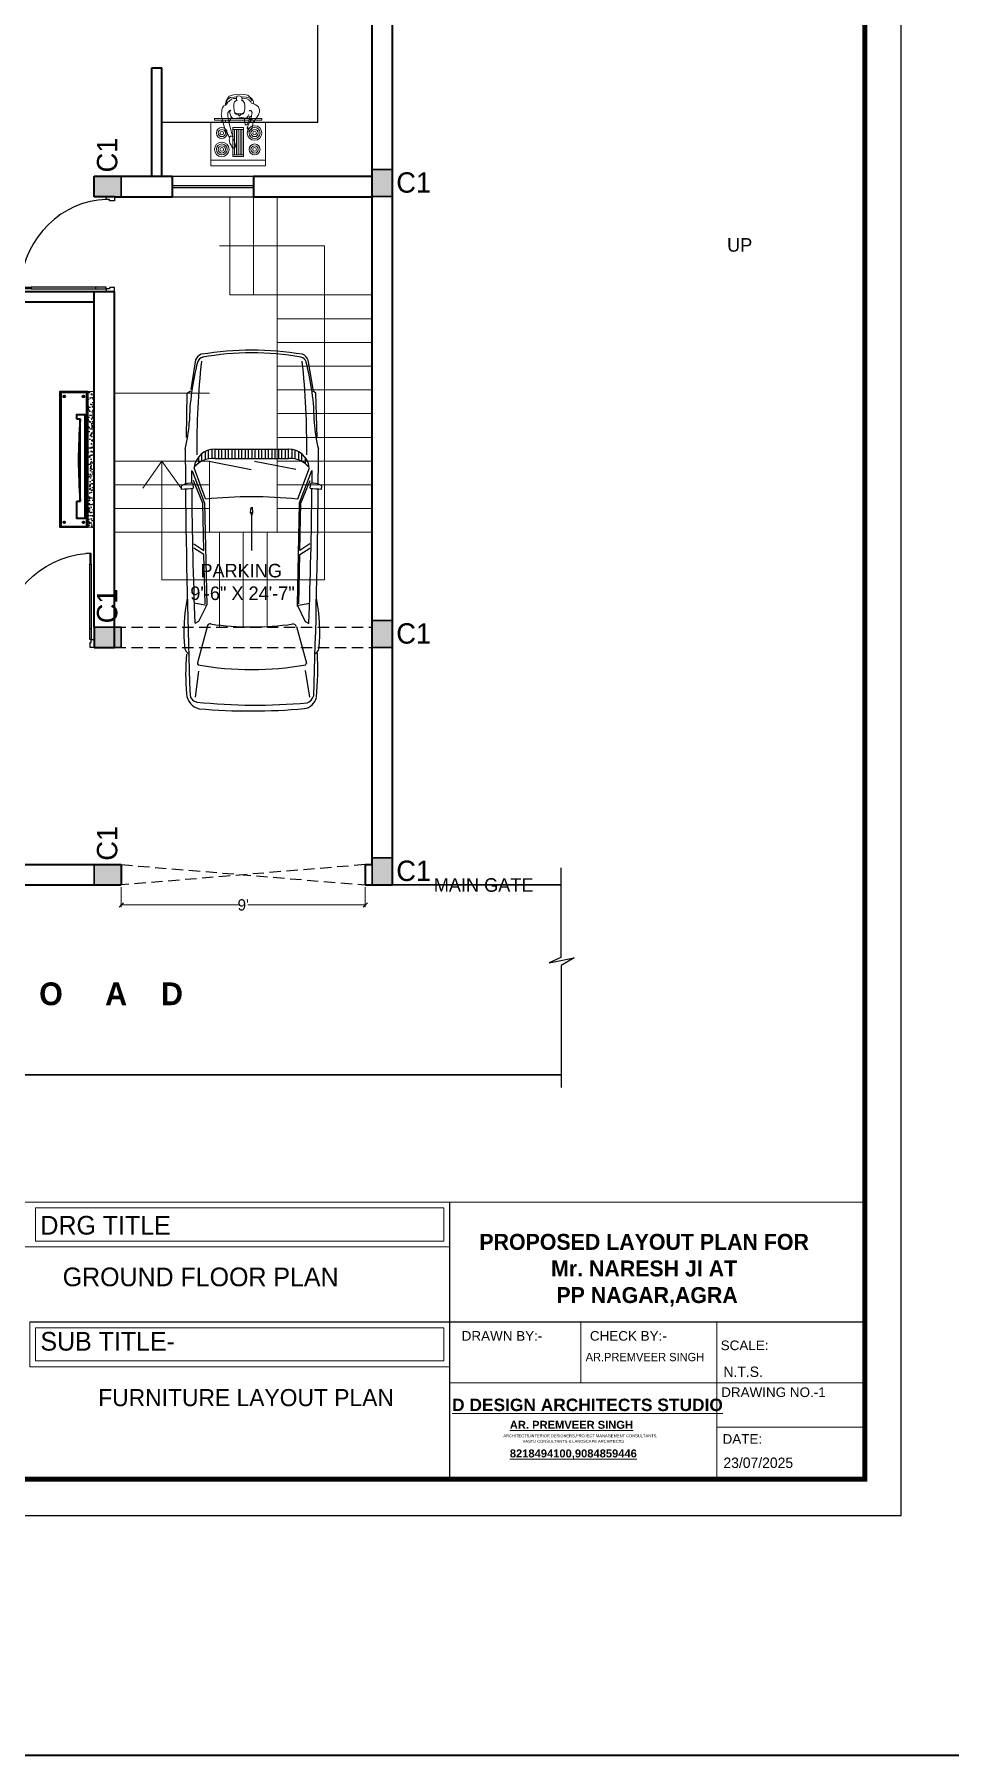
# Model space of a CAD drawing. Header units: millimetres. Extents: x -6808 to 215771, y -89660 to -16303.
# Drawn here: x 94760 to 95165, y -52187 to -51425 of the extents above; entities that cross this region are included whole.
import ezdxf

# ---------------------------------------------------------------- set-up
doc = ezdxf.new("R2010")
doc.units = ezdxf.units.MM
doc.header["$PDMODE"] = 35
doc.linetypes.add('ACAD_ISO10W100', pattern=[18, 12, -3, 0, -3])
doc.linetypes.add('DASHED', pattern=[0.75, 0.5, -0.25])
doc.layers.get('0').update_dxf_attribs({"color": 8})
for name, color, linetype, lineweight in [('_Furniture', 253, 'Continuous', 18), ('col.center', 5, 'ACAD_ISO10W100', 15), ('column', 5, 'Continuous', 30), ('FIXture', 132, 'Continuous', 13), ('FORMAT LAAYER', 250, 'Continuous', 13), ('FURNITURE 2', 33, 'Continuous', 25), ('furnitures', 12, 'Continuous', 13), ('STAIR', 252, 'Continuous', 15), ('text', 7, 'Continuous', 25), ('wall', 7, 'Continuous', 35)]:
    doc.layers.add(name, color=color, linetype=linetype, lineweight=lineweight)
doc.layers.add('AR.furniture', color=7, linetype='Continuous', lineweight=35, true_color=0x009e9e)
for name, color, linetype in [('CAR', 252, 'Continuous'), ('FORMAT', 7, 'Continuous'), ('NET 01', 8, 'Continuous'), ('WIN', 5, 'Continuous')]:
    doc.layers.add(name, color=color, linetype=linetype)
doc.styles.add('cdim', font='arial.ttf')
doc.styles.add('HYPERMARTBORA0$0$SANSSERIFBOLD', font='sasb____.pfb', dxfattribs={"height": 0.2})
doc.styles.add('SAJ', font='eurr____.ttf')
doc.styles.add('working', font='swissl.ttf')
doc.dimstyles.new('SAJ', dxfattribs={"dimtxt": 5, "dimasz": 2, "dimexe": 1, "dimexo": 1, "dimgap": 0.09375, "dimtad": 0, "dimdec": 1, "dimzin": 0, "dimdsep": 46, "dimlunit": 4, "dimtxsty": 'SAJ', "dimblk": 'OBLIQUE', "dimcen": 0.125, "dimdle": 0.375, "dimadec": 0, "dimazin": 0, "dimtfac": 1, "dimtdec": 1, "dimtofl": 0, "dimtmove": 0, "dimatfit": 3, "dimldrblk": 'OBLIQUE', "dimfxl": 1, "dimtolj": 1, "dimtzin": 0, "dimlwd": 5, "dimlwe": 5, "dimarcsym": 1})

# ---------------------------------------------------------------- blocks, each defined once
blk = doc.blocks.new('QEWFWE')
at = {"layer": 'NET 01'}
for p, q in [((238503.45, 15011.85), (238503.45, 15015.77)), ((238503.45, 15015.77), (238505.41, 15015.77)), ((238503.98, 15011.85), (238503.45, 15011.85)), ((238503.45, 15011.85), (238503.45, 14988.32)), ((238503.98, 15015.77), (238503.98, 15011.85)), ((238503.98, 14988.32), (238503.98, 15011.85)), ((238503.45, 14988.32), (238503.45, 14984.4)), ((238503.98, 14988.32), (238503.45, 14988.32)), ((238503.98, 14984.4), (238503.98, 14988.32)), ((238503.45, 14984.4), (238503.98, 14984.4))]:
    blk.add_line(p, q, dxfattribs=at)
for points in [[(238503.45, 14984.4), (238502.4, 14984.4), (238502.4, 14981.4), (238503.9, 14981.4), (238503.9, 14982.9), (238503.9, 14983.2), (238503.45, 14983.2)], [(238536.02, 14984.4), (238537.07, 14984.4), (238537.07, 14981.4), (238535.57, 14981.4), (238535.57, 14982.9), (238535.57, 14983.2), (238536.02, 14983.2)]]:
    blk.add_lwpolyline(points, close=True, dxfattribs=at)
blk.add_ellipse((238504.18, 14985.62), major_axis=(-29.27, 13.54), ratio=0.925766, start_param=-2.718612, end_param=-1.204625, dxfattribs=at)
blk = doc.blocks.new('_Oblique')
at = {"color": 0, "linetype": 'ByBlock', "lineweight": -2}
blk.add_line((-0.5, -0.5), (0.5, 0.5), dxfattribs=at)
blk = doc.blocks.new('A$C35EA12FA')
at = {"layer": 'furnitures', "ltscale": 1.4}
for p, q in [((3.32, 21.47), (2, 19.51)), ((5.45, 22.2), (3.32, 21.47)), ((8.32, 22.29), (5.45, 22.2)), ((6.59, 21.47), (6.32, 21.01)), ((7.27, 21.69), (6.59, 21.47)), ((7.82, 21.51), (7.27, 21.69)), ((8.36, 21.24), (7.82, 21.51)), ((11, 21.88), (8.32, 22.29)), ((12.81, 20.28), (11, 21.88)), ((0.27, 15.05), (0, 13.92)), ((0.55, 16.83), (0.23, 15.87)), ((0.23, 15.87), (0.27, 15.05)), ((1.05, 17.51), (0.55, 16.83)), ((1.77, 17.83), (1.05, 17.51)), ((2, 19.51), (1.64, 17.65)), ((2.45, 18.51), (1.77, 17.83)), ((2, 18.33), (2.36, 19.38)), ((2.36, 19.38), (2.77, 20.24)), ((2.59, 18.92), (2.45, 18.51)), ((3.23, 19.47), (2.59, 18.92)), ((2.68, 13.55), (2.77, 14.55)), ((2.77, 20.24), (3.86, 20.88)), ((2.77, 14.55), (3.14, 15.1)), ((3.14, 15.1), (3.54, 15.6)), ((4.18, 20.24), (3.23, 19.47)), ((3.91, 15.74), (3.5, 15.33)), ((3.5, 15.33), (3.5, 14.46)), ((3.5, 14.46), (3.91, 13.28)), ((3.54, 15.6), (3.91, 15.74)), ((3.86, 20.88), (5.27, 21.01)), ((5.18, 20.56), (4.18, 20.24)), ((5.18, 18.37), (5.14, 16.92)), ((5.14, 16.92), (5.36, 15.6)), ((6.23, 20.47), (5.18, 20.56)), ((5.45, 19.1), (5.18, 18.37)), ((5.27, 21.01), (6.32, 21.15)), ((5.36, 15.6), (5.63, 14.51)), ((6, 19.6), (5.45, 19.1)), ((5.63, 14.51), (6.13, 14.05)), ((5.82, 14.55), (5.68, 14.92)), ((6.41, 14.37), (5.82, 14.55)), ((6.59, 19.74), (6, 19.6)), ((6.32, 21.01), (6.27, 20.38)), ((6.27, 20.38), (6.32, 19.92)), ((6.32, 19.92), (6.59, 19.74)), ((6.95, 14.24), (6.41, 14.37)), ((7.59, 14.24), (6.95, 14.24)), ((8.09, 14.19), (7.59, 14.24)), ((8.68, 14.33), (8.09, 14.19)), ((8.54, 20.83), (8.36, 21.24)), ((8.36, 19.74), (8.45, 19.88)), ((8.73, 19.65), (8.36, 19.74)), ((8.45, 19.88), (8.59, 20.42)), ((8.59, 20.42), (8.54, 20.83)), ((8.63, 21.19), (10.36, 21.01)), ((9.22, 14.6), (8.68, 14.33)), ((9.27, 20.65), (8.73, 20.51)), ((9.13, 19.33), (8.73, 19.65)), ((9.09, 14.19), (9.41, 14.83)), ((9.63, 18.6), (9.13, 19.33)), ((10.54, 20.33), (9.27, 20.65)), ((9.41, 14.83), (9.77, 16.19)), ((9.77, 17.37), (9.63, 18.6)), ((9.77, 16.19), (9.77, 17.37)), ((10.36, 21.01), (11.95, 20.6)), ((11.41, 19.92), (10.54, 20.33)), ((12.18, 19.19), (11.41, 19.92)), ((11.5, 15.24), (11.72, 15.55)), ((11.72, 15.55), (12.18, 15.6)), ((11.95, 20.6), (12.72, 19.6)), ((12.5, 18.65), (12.18, 19.19)), ((12.18, 15.6), (12.45, 15.15)), ((12.45, 15.15), (12.81, 14.78)), ((13.27, 18.28), (12.5, 18.65)), ((12.81, 14.78), (12.63, 14.1)), ((13.27, 19.28), (12.81, 20.28)), ((13.5, 18.15), (13.27, 19.28)), ((14.31, 17.87), (13.27, 18.28)), ((15.45, 17.06), (14.31, 17.87)), ((15.36, 13.78), (15.77, 14.96)), ((15.81, 15.87), (15.45, 17.06)), ((15.77, 14.96), (15.81, 15.87)), ((0, 13.92), (0.41, 12.19)), ((0.41, 12.19), (1.82, 6.87)), ((2.82, 12.46), (2.68, 13.55)), ((3.09, 10.82), (2.82, 12.46)), ((4.04, 7.23), (3.09, 10.82)), ((3.45, 11.28), (3.23, 11.01)), ((3.86, 12.05), (3.45, 11.28)), ((4.04, 12.83), (3.86, 12.05)), ((3.91, 13.28), (4.64, 12.46)), ((4.18, 6.32), (4.04, 7.23)), ((4.64, 12.46), (5.41, 12.33)), ((5.41, 12.33), (8.36, 12.69)), ((6.13, 14.05), (6.68, 13.83)), ((6.68, 13.83), (7.13, 13.78)), ((7.13, 13.78), (7.27, 13.51)), ((7.27, 13.51), (7.5, 13.28)), ((7.5, 13.28), (7.73, 13.51)), ((7.73, 13.51), (8, 13.78)), ((8, 13.78), (8.36, 13.96)), ((8.28, 12.7), (10.5, 12.37)), ((8.36, 13.96), (9.09, 14.19)), ((9.59, 11.19), (9.54, 12.14)), ((9.95, 9.92), (9.59, 11.19)), ((10.27, 9.51), (9.95, 9.92)), ((10.72, 9.82), (10.27, 9.51)), ((10.5, 12.37), (11, 13.05)), ((11.45, 10), (10.67, 8.41)), ((10.67, 8.41), (10.72, 8.18)), ((11.45, 10.01), (10.68, 8.41)), ((10.68, 8.41), (10.72, 8.19)), ((11.45, 11.01), (10.72, 9.82)), ((10.72, 8.18), (11.13, 8.41)), ((10.72, 8.19), (11.13, 8.41)), ((11.13, 8.41), (10.86, 7.87)), ((11.13, 8.41), (10.86, 7.87)), ((10.86, 7.87), (10.95, 7.64)), ((10.86, 7.87), (10.95, 7.64)), ((10.95, 7.64), (11.27, 7.78)), ((10.95, 7.64), (11.27, 7.77)), ((11, 13.05), (11.41, 13.96)), ((11, 12.83), (12.04, 13.05)), ((11.27, 7.78), (11.04, 7.19)), ((11.27, 7.77), (11.04, 7.18)), ((11.04, 7.18), (11.27, 7.05)), ((11.27, 7.05), (11.49, 7.14)), ((11.63, 12.87), (11.45, 11.01)), ((12.13, 11.42), (11.45, 10.01)), ((11.49, 7.14), (11.54, 6.96)), ((12.26, 8), (11.83, 7)), ((12.5, 13.05), (12, 11.87)), ((12, 11.87), (12.13, 11.42)), ((12.04, 13.05), (12.5, 13.37)), ((12.13, 11.83), (12.59, 11.83)), ((12.27, 8.05), (12.22, 7.55)), ((12.22, 7.55), (12.45, 7.69)), ((12.45, 7.69), (12.68, 8)), ((12.54, 13.51), (12.5, 13.05)), ((12.63, 14.1), (12.54, 13.51)), ((12.59, 11.83), (13.09, 11.64)), ((12.68, 8), (12.81, 8.64)), ((12.81, 8.64), (13.09, 9.6)), ((13.09, 11.64), (13.45, 11.46)), ((13.09, 10.42), (13.18, 11.05)), ((13.09, 9.6), (13.09, 10.42)), ((13.18, 11.05), (13.68, 11.19)), ((13.62, 11.17), (15.36, 13.78)), ((1.82, 6.87), (2.86, 5.46)), ((2.86, 5.46), (3.18, 4.82)), ((3.18, 4.82), (3.45, 4.59)), ((3.5, 4.14), (3.23, 3.55)), ((3.23, 3.55), (3.5, 2.14)), ((3.45, 4.59), (3.5, 4.14)), ((3.5, 2.14), (3.91, 1.41)), ((3.54, 4.64), (3.86, 4.96)), ((3.86, 4.96), (4.5, 4.91)), ((3.91, 1.41), (4, 1.68)), ((4, 1.68), (4.54, 0.18)), ((4.86, 4.82), (4.18, 6.32)), ((4.5, 4.91), (4.64, 4.73)), ((4.54, 0.18), (4.73, 0.14)), ((4.73, 4.28), (4.82, 4.46)), ((5.36, 3), (4.73, 4.28)), ((4.73, 0.14), (4.82, 0.32)), ((4.82, 4.46), (4.86, 4.82)), ((4.82, 0.32), (5.09, 0)), ((5.09, 0), (5.45, 0)), ((5.63, 2.09), (5.36, 3)), ((5.45, 0.36), (5.73, 0.36)), ((5.45, 0), (5.45, 0.36)), ((6.04, 0.91), (5.63, 2.09)), ((5.73, 0.68), (6.04, 0.91)), ((5.73, 0.36), (5.73, 0.68)), ((11.54, 6.96), (11.86, 7))]:
    blk.add_line(p, q, dxfattribs=at)
blk = doc.blocks.new('A$C59C60163')
at = {"layer": 'FIXture'}
for p, q in [((62, 0), (62, 617)), ((494, 494), (514, 494)), ((514, 453), (494, 453)), ((123, 247), (123, 370)), ((411, 350), (123, 350)), ((123, 329), (411, 329)), ((411, 309), (123, 309)), ((123, 288), (411, 288)), ((411, 267), (123, 267)), ((411, 370), (411, 247)), ((514, 165), (494, 165)), ((494, 123), (514, 123))]:
    blk.add_line(p, q, dxfattribs=at)
for points in [[(494, 0), (0, 0), (0, 617), (494, 617)], [(535, 41), (514, 41), (514, 576), (535, 576)], [(432, 247), (103, 247), (103, 370), (432, 370)]]:
    blk.add_lwpolyline(points, close=True, dxfattribs=at)
for centre, radius in [((185, 494), 61.7), ((185, 494), 41.1), ((185, 494), 20.6), ((370, 494), 82.3), ((370, 494), 61.7), ((370, 494), 41.1), ((370, 494), 20.6), ((185, 123), 82.3), ((185, 123), 61.7), ((185, 123), 41.1), ((185, 123), 20.6), ((370, 123), 61.7), ((370, 123), 41.1), ((370, 123), 20.6)]:
    blk.add_circle(centre, radius, dxfattribs=at)
blk = doc.blocks.new('A$C22B204D2')
at = {"layer": '_Furniture', "color": 2, "xscale": 1.071547591360284, "yscale": 1.071547591360284, "zscale": 1.071547591360284}
blk.add_blockref('A$C35EA12FA', (4.57, 9.37), dxfattribs=at)
at = {"layer": 'FIXture', "xscale": -0.0391304348595441, "yscale": 0.0391304348595441, "zscale": 0.0391304348595441, "rotation": 270}
blk.add_blockref('A$C59C60163', (0, 1.61), dxfattribs=at)
blk = doc.blocks.new('*D1619')
at = {"layer": 'Defpoints', "color": 0, "transparency": 16777216}
for p in [(94798.69, -51801.37), (94906.69, -51801.37), (94798.69, -51810.22)]:
    blk.add_point(p, dxfattribs=at)
at = {"layer": 'wall', "color": 0, "lineweight": 5, "transparency": 16777216}
for p, q in [((94798.69, -51802.37), (94798.69, -51811.22)), ((94906.69, -51802.37), (94906.69, -51811.22)), ((94798.32, -51810.22), (94850.62, -51810.22)), ((94907.07, -51810.22), (94854.76, -51810.22))]:
    blk.add_line(p, q, dxfattribs=at)
at = {"layer": 'wall', "color": 0, "lineweight": 5, "transparency": 16777216, "xscale": 2, "yscale": 2, "zscale": 2}
for p, rotation in [((94798.69, -51810.22), 179.9999999999884), ((94906.69, -51810.22), 359.9999999999884)]:
    blk.add_blockref('_Oblique', p, dxfattribs=dict(at, rotation=rotation))
at = {"layer": 'wall', "color": 0, "transparency": 16777216, "insert": (94852.69, -51810.22), "char_height": 5, "attachment_point": 5, "style": 'SAJ'}
blk.add_mtext("\\A1;9'", dxfattribs=at)
blk = doc.blocks.new('vcdr')
at = {"layer": 'AR.furniture', "lineweight": 25, "ltscale": 2}
h = blk.add_hatch(dxfattribs=at)
h.set_pattern_fill('AR-CONC', color=256, scale=0.5, style=0)
h.set_pattern_definition([(50, (5894.276, -2096.168), (3.58630091, -0.313760675), [0.375, -4.125]), (355, (5894.276, -2096.168), (-0.69375667, 3.76096067), [0.3, -3.3]), (100.4514, (5894.575, -2096.194), (2.89254691, 3.44719771), [0.31870095, -3.50571056]), (46.1842, (5894.276, -2095.168), (5.33620524, -0.82759507), [0.5625, -6.1875]), (96.6356, (5894.7207, -2095.237), (4.67331353, 4.87058935), [0.47805144, -5.258565]), (351.1842, (5894.276, -2095.168), (4.67330973, 4.870593), [0.45, -4.95]), (21, (5894.776, -2095.418), (2.98453526, -2.01309445), [0.375, -4.125]), (326, (5894.776, -2095.418), (1.21657666, 3.62575023), [0.3, -3.3]), (71.4514, (5895.0247, -2095.5857), (4.20111314, 1.61265248), [0.31870095, -3.50571056]), (37.5, (5894.276, -2096.168), (0.060799277, 1.66446927), [0, -3.26, 0, -3.35, 0, -3.3125]), (7.5, (5894.276, -2096.168), (1.315347687, 1.97205856), [0, -1.91, 0, -3.185, 0, -1.2625]), (327.5, (5893.161, -2096.168), (2.66911218, -0.112774359), [0, -1.25, 0, -3.9, 0, -5.175]), (317.5, (5892.661, -2096.168), (2.915930847, 0.50052491), [0, -1.625, 0, -2.59, 0, -3.675])])
h.paths.add_polyline_path([(93614.87, -24321.29), (93617.87, -24321.29), (93617.87, -24261.29), (93614.87, -24261.29)])
at = {"layer": 'AR.furniture', "ltscale": 2}
blk.add_lwpolyline([(93614.87, -24321.29), (93602.87, -24321.29), (93602.87, -24261.29), (93614.87, -24261.29)], close=True, dxfattribs=at)
blk.add_lwpolyline([(93614.87, -24321.29), (93602.87, -24321.29), (93602.87, -24261.29), (93614.87, -24261.29)], close=True, dxfattribs=at)
at = {"layer": 'AR.furniture', "lineweight": 20, "ltscale": 5}
blk.add_lwpolyline([(93614.37, -24320.79), (93603.37, -24320.79), (93603.37, -24261.79), (93614.37, -24261.79)], close=True, dxfattribs=at)
blk.add_lwpolyline([(93614.37, -24320.79), (93603.37, -24320.79), (93603.37, -24261.79), (93614.37, -24261.79)], close=True, dxfattribs=at)
at = {"layer": 'AR.furniture', "lineweight": 9, "ltscale": 2}
blk.add_lwpolyline([(93614.87, -24321.29), (93617.87, -24321.29), (93617.87, -24261.29), (93614.87, -24261.29)], close=True, dxfattribs=at)
blk.add_lwpolyline([(93614.87, -24321.29), (93617.87, -24321.29), (93617.87, -24261.29), (93614.87, -24261.29)], close=True, dxfattribs=at)
at = {"layer": 'AR.furniture'}
for points in [[(93610.22, -24273.51), (93610.22, -24271.36), (93613.78, -24271.36), (93613.78, -24317.46), (93610.22, -24317.46), (93610.22, -24309.71)], [(93610.22, -24273.51), (93610.22, -24271.36), (93613.78, -24271.36), (93613.78, -24317.46), (93610.22, -24317.46), (93610.22, -24309.71)], [(93610.22, -24309.71), (93611.67, -24309.71), (93611.67, -24273.51), (93610.22, -24273.51)], [(93610.22, -24309.71), (93611.67, -24309.71), (93611.67, -24273.51), (93610.22, -24273.51)]]:
    blk.add_lwpolyline(points, dxfattribs=at)
at = {"layer": 'AR.furniture', "ltscale": 2}
for centre in [(93604.6, -24263.44), (93604.6, -24263.44), (93613.13, -24263.44), (93613.13, -24263.44), (93604.6, -24319.13), (93604.6, -24319.13), (93613.13, -24319.13), (93613.13, -24319.13)]:
    blk.add_circle(centre, 0.375, dxfattribs=at)
at = {"layer": 'AR.furniture', "ltscale": 5}
blk.add_arc((93852.35, -24291.61), 241.36, 175.69922, 184.30078, dxfattribs=at)
blk.add_arc((93852.35, -24291.61), 241.36, 175.69922, 184.30078, dxfattribs=at)
blk = doc.blocks.new('ALFA-P')
for p, q in [((0.922, 0.782), (0.421, 0.765)), ((1.054, 0.795), (1.05, 0.795)), ((1.501, 0.831), (1.466, 0.832)), ((0.051, 0.677), (0.379, 0.733)), ((0.421, 0.765), (0.398, 0.733)), ((1.187, 0.609), (1.104, 0.609)), ((1.142, 0.646), (1.211, 0.646)), ((1.245, 0.684), (1.208, 0.684)), ((1.611, 0.562), (1.26, 0.693)), ((1.295, 0.716), (1.659, 0.578)), ((1.658, 0.598), (1.405, 0.702)), ((1.439, 0.705), (1.49, 0.7)), ((2.191, 0.585), (1.658, 0.598)), ((2.117, 0.698), (2.191, 0.585)), ((2.236, 0.585), (2.166, 0.698)), ((2.789, 0.573), (2.236, 0.585)), ((2.809, 0.552), (2.782, 0.698)), ((2.801, 0.554), (2.99, 0.646)), ((2.989, 0.646), (3.012, 0.687)), ((3.044, 0.547), (3.455, 0.659)), ((3.538, 0.646), (3.838, 0.693)), ((1.053, -0.37), (1.053, 0.459)), ((1.156, 0.459), (1.053, 0.459)), ((1.053, 0.421), (1.156, 0.421)), ((1.055, 0.496), (1.156, 0.496)), ((1.161, 0.534), (1.064, 0.534)), ((1.08, 0.571), (1.171, 0.571)), ((1.156, -0.37), (1.156, 0.459)), ((1.187, 0.076), (1.276, 0.539)), ((1.659, 0.578), (2.801, 0.554)), ((1.156, 0.384), (1.053, 0.384)), ((1.053, 0.346), (1.156, 0.346)), ((1.156, 0.309), (1.053, 0.309)), ((1.053, 0.271), (1.156, 0.271)), ((1.156, 0.234), (1.053, 0.234)), ((1.053, 0.196), (1.156, 0.196)), ((1.156, 0.159), (1.053, 0.159)), ((1.053, 0.121), (1.156, 0.121)), ((1.156, 0.084), (1.053, 0.084)), ((1.053, 0.046), (1.156, 0.046)), ((1.156, 0.009), (1.053, 0.009)), ((1.187, -0.435), (1.281, 0.039)), ((1.765, 0.059), (1.708, 0.052)), ((1.708, 0.037), (1.708, 0.052)), ((1.765, 0.03), (1.708, 0.037)), ((1.775, 0.052), (1.765, 0.059)), ((1.775, 0.036), (1.765, 0.03)), ((1.766, 0.03), (1.766, 0.058)), ((1.77, 0.048), (1.787, 0.048)), ((1.77, 0.04), (1.787, 0.04)), ((1.775, 0.048), (1.775, 0.052)), ((1.775, 0.036), (1.775, 0.04)), ((1.787, 0.048), (1.804, 0.044)), ((1.787, 0.04), (1.804, 0.044)), ((1.804, 0.044), (2.189, 0.044)), ((1.053, -0.029), (1.156, -0.029)), ((1.156, -0.066), (1.053, -0.066)), ((1.053, -0.104), (1.156, -0.104)), ((1.156, -0.141), (1.053, -0.141)), ((1.053, -0.179), (1.156, -0.179)), ((1.156, -0.216), (1.053, -0.216)), ((1.053, -0.254), (1.156, -0.254)), ((1.156, -0.291), (1.053, -0.291)), ((1.053, -0.329), (1.156, -0.329)), ((1.156, -0.366), (1.053, -0.366)), ((1.055, -0.404), (1.156, -0.404)), ((1.161, -0.441), (1.064, -0.441)), ((1.08, -0.479), (1.171, -0.479)), ((1.187, -0.516), (1.104, -0.516)), ((1.142, -0.554), (1.211, -0.554)), ((1.611, -0.473), (1.26, -0.604)), ((1.295, -0.624), (1.659, -0.486)), ((1.658, -0.505), (1.405, -0.61)), ((2.191, -0.493), (1.658, -0.505)), ((1.659, -0.486), (2.801, -0.461)), ((2.117, -0.606), (2.191, -0.493)), ((2.236, -0.493), (2.166, -0.606)), ((2.789, -0.48), (2.236, -0.493)), ((2.809, -0.459), (2.782, -0.606)), ((2.801, -0.461), (2.99, -0.554)), ((2.989, -0.553), (3.012, -0.595)), ((3.033, -0.451), (3.453, -0.566)), ((3.547, -0.554), (3.838, -0.591)), ((0.049, -0.586), (0.383, -0.64)), ((0.421, -0.682), (0.398, -0.645)), ((0.922, -0.688), (0.421, -0.682)), ((1.245, -0.591), (1.208, -0.591)), ((1.439, -0.616), (1.49, -0.612)), ((1.501, -0.743), (1.466, -0.743))]:
    blk.add_line(p, q)
blk.add_lwpolyline([(1.77, 0.048, 0.135264), (1.769, 0.048, 0.106902), (1.768, 0.047, 0.081911), (1.768, 0.046, 0.07014), (1.768, 0.044, 0.07014), (1.768, 0.043, 0.081911), (1.768, 0.042, 0.106902), (1.769, 0.041, 0.135264), (1.77, 0.04, 0.135264)], format="xyb")
at = {"const_width": 0.00157}
blk.add_lwpolyline([(2.189, 0.044, 1), (2.188, 0.044, 1)], format="xyb", close=True, dxfattribs=at)
for centre, radius, start, end in [((0.644, 2.435), 1.69, 273.7251, 283.9002), ((0.703, -88.577), 89.373, 89.52503, 89.7751), ((1.583, 0.741), 0.149, 145.9309, 193.8445), ((1.514, 0.784), 0.068, 134.8266, 142.9949), ((0.774, 0.825), 0.726, 350.1467, 0.5405), ((0.703, -88.577), 89.373, 87.99733, 89.48898), ((3.104, -1.099), 1.909, 84.2866, 101.4253), ((3.269, 0.711), 0.0928, 31.1037, 74.3748), ((3.518, -2.656), 3.444, 84.627, 92.961), ((3.477, 0.047), 3.537, 170.7624, 189.2376), ((3.018, 0.045), 3.049, 169.5804, 190.4804), ((0.086, 0.575), 0.109, 108.9654, 157.7189), ((0.087, 0.589), 0.0687, 102.3165, 172.6202), ((1.022, -8.34), 9.004, 89.3963, 96.1219), ((0.794, -2.08), 2.83, 90.8303, 104.7581), ((1.288, 0.459), 0.235, 96.9706, 180), ((1.427, 0.479), 0.271, 128.1315, 184.3504), ((0.934, -56.277), 57.002, 89.4957, 89.6397), ((0.934, -56.277), 57.002, 87.9149, 89.4373), ((3.448, 0.618), 0.0417, 52.5085, 81.0554), ((0.134, 0.045), 3.395, 349.695, 10.305), ((3.799, 0.638), 0.106, 15.9545, 75.1491), ((3.801, 0.61), 0.169, 8.8601, 76.0341), ((-2.205, 0.087), 6.134, 353.8067, 5.429), ((-2.824, 0.038), 6.818, 355.0765, 5.0418), ((6.651, 0.044), 5.064, 174.1622, 185.8378), ((1.61, 0.559), 0.00255, 10.1904, 76.0607), ((3.055, 0.509), 0.0388, 106.5918, 183.3613), ((-0.143, 0.045), 3.193, 351.679, 8.321), ((1.288, -0.37), 0.235, 180, 263.0294), ((1.427, -0.391), 0.271, 175.6496, 231.8685), ((0.08, -0.492), 0.0989, 198.2367, 251.7095), ((0.093, -0.492), 0.0748, 186.407, 260.5783), ((1.022, 8.432), 9.004, 263.8781, 270.6037), ((0.794, 2.173), 2.83, 255.2872, 269.1697), ((1.61, -0.47), 0.00255, 283.9393, 349.8096), ((3.042, -0.425), 0.0275, 161.9399, 248.0871), ((3.456, -0.54), 0.0259, 261.842, 317.0719), ((3.785, -0.501), 0.189, 275.3376, 346.1066), ((3.803, -0.56), 0.0908, 281.9071, 350.7156), ((0.644, -2.343), 1.69, 75.9638, 86.2749), ((0.703, 88.67), 89.373, 270.2249, 270.47417), ((0.934, 56.369), 57.002, 270.3603, 270.5047), ((1.583, -0.652), 0.149, 166.1555, 214.0691), ((1.514, -0.695), 0.068, 217.0051, 225.1734), ((0.774, -0.736), 0.726, 359.4595, 9.8533), ((0.934, 56.369), 57.002, 270.5622, 272.0851), ((0.703, 88.67), 89.373, 270.51092, 271.99998), ((3.104, 1.191), 1.909, 258.5747, 275.7134), ((3.269, -0.618), 0.0928, 285.6252, 328.8963), ((3.577, 2.373), 3.071, 265.8615, 274.2164)]:
    blk.add_arc(centre, radius, start, end)
blk = doc.blocks.new('c1')
at = {"layer": 'column'}
blk.add_hatch(color=256, dxfattribs=at).paths.add_polyline_path([(58376.49, -43564.36), (58385.49, -43564.36), (58385.49, -43552.36), (58376.49, -43552.36)])
for p, q in [((58376.49, -43552.36), (58376.49, -43564.36)), ((58376.49, -43552.36), (58385.49, -43552.36)), ((58385.49, -43564.36), (58385.49, -43552.36)), ((58376.49, -43564.36), (58385.49, -43564.36))]:
    blk.add_line(p, q, dxfattribs=at)

msp = doc.modelspace()

# ---------------------------------------------------------------- linework, layer by layer
for p, q in [((94885.693, -51463.866), (94885.693, -51351.366)), ((94816.693, -51463.866), (94885.693, -51463.866))]:
    msp.add_line(p, q)
at = {"linetype": 'DASHED', "ltscale": 10}
for p, q in [((94795.693, -51687.366), (94909.693, -51687.366)), ((94795.693, -51696.366), (94909.693, -51696.366)), ((94798.693, -51792.366), (94906.693, -51801.366)), ((94906.693, -51792.366), (94798.693, -51801.366))]:
    msp.add_line(p, q, dxfattribs=at)
msp.add_lwpolyline([(94993.303, -51793.849), (94993.303, -51833.407), (94988.129, -51835.803), (94999.165, -51833.617), (94993.334, -51837.073), (94993.334, -51890.99)])
at = {"lineweight": 30}
for points in [[(94993.303, -51801.366), (94917.681, -51801.366)], [(94993.334, -51885.366), (94553.52, -51885.366)]]:
    msp.add_lwpolyline(points, dxfattribs=at)
at = {"layer": 'FORMAT', "ltscale": 2}
msp.add_line((94758.203, -51994.679), (95127.761, -51994.679), dxfattribs=at)
at = {"layer": 'FORMAT', "lineweight": 13, "ltscale": 20}
for p, q in [((95002.097, -51994.679), (95002.097, -52021.62)), ((95062.267, -52041.286), (95127.761, -52041.286))]:
    msp.add_line(p, q, dxfattribs=at)
at = {"layer": 'FORMAT', "color": 0}
msp.add_lwpolyline([(94380, -50995.634), (94380, -52080.284), (95143.838, -52080.284), (95143.838, -50995.634)], close=True, dxfattribs=at)
msp.add_lwpolyline([(94380, -50995.634), (94380, -52080.284), (95143.838, -52080.284), (95143.838, -50995.634)], close=True, dxfattribs=at)
at = {"layer": 'FORMAT', "color": 0, "const_width": 2.24}
msp.add_lwpolyline([(94396.077, -51011.711), (94396.077, -52064.207), (95127.761, -52064.207), (95127.761, -51011.711)], close=True, dxfattribs=at)
msp.add_lwpolyline([(94396.077, -51011.711), (94396.077, -52064.207), (95127.761, -52064.207), (95127.761, -51011.711)], close=True, dxfattribs=at)
at = {"layer": 'FORMAT', "ltscale": 2, "const_width": 0.559}
msp.add_lwpolyline([(94499.971, -51941.716), (94499.971, -52064.207), (94396.077, -52064.207), (94396.077, -51941.716), (95127.761, -51941.716)], dxfattribs=at)
at = {"layer": 'FORMAT', "lineweight": 18}
for points in [[(94944.02, -51961.54), (94499.971, -51961.54), (94499.971, -51941.716), (94944.02, -51941.716)], [(94944.02, -51941.716), (94944.02, -51961.54)]]:
    msp.add_lwpolyline(points, dxfattribs=at)
for points in [[(94760.763, -51944.276), (94941.459, -51944.276), (94941.459, -51958.98), (94760.763, -51958.98)], [(94758.203, -51994.679), (94944.02, -51994.679), (94944.02, -52014.503), (94758.203, -52014.503)], [(94760.763, -51997.239), (94941.459, -51997.239), (94941.459, -52011.943), (94760.763, -52011.943)]]:
    msp.add_lwpolyline(points, close=True, dxfattribs=at)
at = {"layer": 'FORMAT', "const_width": 0.559}
msp.add_lwpolyline([(94944.02, -52064.207), (94944.02, -51941.716)], dxfattribs=at)
at = {"layer": 'FORMAT', "color": 0, "lineweight": 13}
for points in [[(95062.267, -52064.207), (95062.267, -51994.679)], [(94944.02, -52021.62), (95127.761, -52021.62)]]:
    msp.add_lwpolyline(points, dxfattribs=at)
at = {"layer": 'STAIR'}
for p, q in [((94846.693, -51540.366), (94846.693, -51496.866)), ((94857.193, -51540.366), (94857.193, -51496.866)), ((94867.693, -51540.366), (94867.693, -51496.866)), ((94888.693, -51518.616), (94842.238, -51518.616)), ((94888.693, -51666.366), (94888.693, -51518.616)), ((94846.693, -51540.366), (94867.693, -51540.366)), ((94867.693, -51540.366), (94909.693, -51540.366)), ((94867.693, -51540.366), (94867.693, -51645.366)), ((94867.693, -51550.866), (94909.693, -51550.866)), ((94867.693, -51561.366), (94909.693, -51561.366)), ((94867.693, -51571.866), (94909.693, -51571.866)), ((94795.693, -51583.866), (94837.693, -51583.866)), ((94867.693, -51582.366), (94909.693, -51582.366)), ((94867.693, -51592.866), (94909.693, -51592.866)), ((94867.693, -51603.366), (94909.693, -51603.366)), ((94795.693, -51613.866), (94837.693, -51613.866)), ((94837.693, -51613.866), (94837.693, -51645.366)), ((94867.693, -51613.866), (94909.693, -51613.866)), ((94795.693, -51624.366), (94837.693, -51624.366)), ((94867.693, -51624.366), (94909.693, -51624.366)), ((94795.693, -51634.866), (94837.693, -51634.866)), ((94867.693, -51634.866), (94909.693, -51634.866)), ((94795.693, -51645.366), (94837.693, -51645.366)), ((94837.693, -51645.366), (94867.693, -51645.366)), ((94842.193, -51645.366), (94842.193, -51687.366)), ((94852.693, -51645.366), (94852.693, -51687.366)), ((94863.193, -51645.366), (94863.193, -51687.366)), ((94867.693, -51645.366), (94909.693, -51645.366))]:
    msp.add_line(p, q, dxfattribs=at)
at = {"layer": 'wall'}
for p, q in [((94909.693, -51792.366), (94909.693, -51090.366)), ((94816.693, -51487.866), (94816.693, -51463.866)), ((94786.693, -51496.866), (94786.693, -51487.866)), ((94786.693, -51487.866), (94821.193, -51487.866)), ((94821.193, -51487.866), (94821.193, -51496.866)), ((94857.193, -51487.866), (94909.693, -51487.866)), ((94857.193, -51487.866), (94857.193, -51496.866)), ((94795.693, -51496.866), (94786.693, -51496.866)), ((94795.693, -51496.866), (94821.193, -51496.866)), ((94857.193, -51496.866), (94909.693, -51496.866)), ((94786.693, -51687.366), (94786.693, -51538.866)), ((94786.693, -51538.866), (94795.693, -51538.866)), ((94795.693, -51696.366), (94795.693, -51538.866)), ((94786.693, -51687.366), (94786.693, -51696.366)), ((94786.693, -51696.366), (94795.693, -51696.366)), ((94636.693, -51792.366), (94798.693, -51792.366)), ((94798.693, -51792.366), (94798.693, -51801.366)), ((94906.693, -51792.366), (94909.693, -51792.366)), ((94906.693, -51792.366), (94906.693, -51801.366))]:
    msp.add_line(p, q, dxfattribs=at)
at = {"layer": 'wall', "color": 1}
for p, q in [((94812.193, -51487.866), (94812.193, -51439.866)), ((94812.193, -51439.866), (94816.693, -51439.866)), ((94816.693, -51487.866), (94816.693, -51439.866)), ((94740.193, -51538.866), (94786.693, -51538.866)), ((94740.193, -51543.366), (94786.693, -51543.366))]:
    msp.add_line(p, q, dxfattribs=at)
at = {"layer": 'wall'}
msp.add_lwpolyline([(93918.243, -50754.305), (102727.982, -50754.305), (102727.982, -52186.548), (93918.243, -52186.548)], close=True, dxfattribs=at)
for points in [[(94906.693, -51801.366), (94918.693, -51801.366), (94918.693, -51081.366), (94594.693, -51081.366), (94594.693, -51801.366), (94612.693, -51801.366)], [(94636.693, -51801.366), (94798.693, -51801.366)]]:
    msp.add_lwpolyline(points, dxfattribs=at)
at = {"layer": 'WIN'}
for p, q in [((94821.193, -51487.866), (94857.193, -51487.866)), ((94821.193, -51491.866), (94857.193, -51491.866)), ((94821.193, -51492.866), (94857.193, -51492.866)), ((94821.193, -51496.866), (94857.193, -51496.866))]:
    msp.add_line(p, q, dxfattribs=at)

# ---------------------------------------------------------------- block references
at = {"linetype": 'ByBlock', "lineweight": 20, "xscale": 1.211467555345734, "yscale": 1.211467555345734, "zscale": 1.211467555345734, "rotation": 90}
msp.add_blockref('QEWFWE', (112945.167, -340476.782), dxfattribs=at)
at = {"linetype": 'ByBlock', "lineweight": 20, "xscale": -1.211467555345734, "yscale": 1.211467555345734, "zscale": 1.211467555345734}
msp.add_blockref('QEWFWE', (383724.609, -69845.84), dxfattribs=at)
at = {"layer": 'AR.furniture'}
msp.add_blockref('vcdr', (1168.825, -27321.827), dxfattribs=at)
at = {"layer": 'CAR', "xscale": 39.37007874017581, "yscale": 39.37007874017581, "zscale": 39.37007874017581, "rotation": 270}
msp.add_blockref('ALFA-P', (94854.66, -51567.156), dxfattribs=at)
at = {"layer": 'column', "rotation": 90}
for p in [(51234.331, -109873.357), (51234.331, -110072.857), (51234.331, -110177.857)]:
    msp.add_blockref('c1', p, dxfattribs=at)
at = {"layer": 'column'}
for p in [(36533.201, -7932.504), (36533.201, -8132.004), (36533.201, -8237.004)]:
    msp.add_blockref('c1', p, dxfattribs=at)
at = {"layer": 'FURNITURE 2', "ltscale": 0.5, "extrusion": (0, 0, -1), "xscale": -1, "zscale": -1}
msp.add_blockref('A$C22B204D2', (-94838.367, -51484.797), dxfattribs=at)

# ---------------------------------------------------------------- texts
at = {"layer": 'AR.furniture', "ltscale": 2, "insert": (94785.673, -52024.399), "char_height": 7.56, "width": 254.38707, "attachment_point": 1, "style": 'SAJ'}
msp.add_mtext('\\A1;{\\fCentury Gothic|b0|i0|c0|p34; FURNITURE LAYOUT PLAN}', dxfattribs=at)
at = {"layer": 'col.center', "linetype": 'ByBlock', "char_height": 9, "width": 293.6941, "attachment_point": 1, "rotation": 90, "style": 'SAJ'}
for insert in [(94787.925, -51486.135), (94787.925, -51685.635), (94787.925, -51790.635)]:
    msp.add_mtext('\\A1;{\\fCentury Gothic|b0|i0|c0|p34;C1}', dxfattribs=dict(at, insert=insert))
at = {"layer": 'col.center', "linetype": 'ByBlock', "char_height": 9, "width": 293.6941, "attachment_point": 1, "style": 'SAJ'}
for insert in [(94920.423, -51486.098), (94920.423, -51685.598), (94920.423, -51790.598)]:
    msp.add_mtext('\\A1;{\\fCentury Gothic|b0|i0|c0|p34;C1}', dxfattribs=dict(at, insert=insert))
at = {"layer": 'FORMAT', "lineweight": 13, "style": 'working'}
for s, height, p in [('DRAWN BY:-', 4.2576, (94949.366, -52003)), (' CHECK BY:-', 4.25764, (95004.449, -52003)), ('SCALE:', 4.2576, (95064.001, -52007.187)), ('DRAWING NO.-1', 4.25764, (95064.227, -52027.924)), ('DATE:', 4.2576, (95064.826, -52048.607))]:
    msp.add_text(s, height=height, dxfattribs=at).set_placement(p)
at = {"layer": 'FORMAT', "ltscale": 2, "attachment_point": 1, "style": 'SAJ'}
for s, insert, char_height, width in [('\\A1;{\\fCentury Gothic|b0|i0|c0|p34;DRG TITLE}', (94762.916, -51947.798), 8.25836, 191.48142), ('\\A1;{\\fCentury Gothic|b0|i0|c0|p34;GROUND FLOOR PLAN}', (94772.761, -51970.647), 8.25836, 191.48142), ('\\A1;{\\fCentury Gothic|b0|i0|c0|p34;SUB TITLE-}', (94762.913, -51999.125), 8.25836, 191.48142), ('\\A1;{\\fShonar Bangla|b0|i0|c0|p34;AR.PREMVEER SINGH}', (95004.227, -52008.405), 3.65867, 186.55052), ('\\A1;{\\fShonar Bangla|b0|i0|c0|p34;N.T.S.}', (95065.213, -52014.441), 4.60846, 119.67589), ('\\A1;{\\fShonar Bangla|b0|i0|c0|p34;23/07/2025}', (95065.213, -52054.707), 4.60846, 119.67589)]:
    msp.add_mtext(s, dxfattribs=dict(at, insert=insert, char_height=char_height, width=width))
at = {"layer": 'FORMAT', "insert": (95030.111, -51971.836), "char_height": 7.06187, "width": 177.40877, "attachment_point": 5, "style": 'cdim'}
msp.add_mtext('\\A1;{\\fDilleniaUPC|b1|i0|c0|p18;PROPOSED LAYOUT PLAN FOR \\PMr. NARESH JI AT \\P PP NAGAR,AGRA}', dxfattribs=at)
at = {"layer": 'FORMAT LAAYER', "color": 0, "lineweight": 13}
for s, height, style, p in [('%%UD DESIGN ARCHITECTS STUDIO', 5.4966, 'HYPERMARTBORA0$0$SANSSERIFBOLD', (94945.097, -52034.131)), ('ARCHITECTS,INTERIOR DESIGNERS,PROJECT MANAGEMENT CONSULTANTS,', 1.28401, 'working', (94967.829, -52045.701)), ('%%UAR. PREMVEER SINGH', 3.53004, 'HYPERMARTBORA0$0$SANSSERIFBOLD', (94970.67, -52041.973)), ('%%U8218494100,9084859446', 3.53004, 'HYPERMARTBORA0$0$SANSSERIFBOLD', (94970.67, -52054.645)), ('VASTU CONSULTANTS & LANDSCAPE ARCHITECTS', 1.28401, 'working', (94976.325, -52048.153))]:
    msp.add_text(s, height=height, dxfattribs=dict(at, style=style)).set_placement(p)
at = {"layer": 'FORMAT LAAYER', "linetype": 'ByBlock', "insert": (94764.952, -51844.485), "char_height": 10.08, "width": 351.4658, "attachment_point": 2, "style": 'SAJ'}
msp.add_mtext('\\A1;{\\fCentury Gothic|b1|i0|c0|p34;        R     O     A    D }', dxfattribs=at)
at = {"layer": 'text', "ltscale": 2, "char_height": 6, "width": 244.74508, "style": 'SAJ'}
for s, insert, attachment_point in [('\\A1;{\\fCentury Gothic|b0|i0|c0|p34;UP}', (95077.974, -51515.208), 3), ('\\A1;{\\fCentury Gothic|b0|i0|c0|p34;       PARKING\\P     9\'-6" X 24\'-7"}', (94818.102, -51659.311), 1), ('\\A1;{\\fCentury Gothic|b0|i0|c0|p34;MAIN GATE}', (94981.138, -51798.395), 3)]:
    msp.add_mtext(s, dxfattribs=dict(at, insert=insert, attachment_point=attachment_point))

# ---------------------------------------------------------------- dimensions: what is measured, and where the dimension line sits
at = {"layer": 'wall'}
dim = msp.add_aligned_dim(p1=(94906.693, -51801.366), p2=(94798.693, -51801.366), distance=8.853, dimstyle='SAJ', override={"dimfxl": 4}, dxfattribs=at)
dim.commit()
dim.dimension.update_dxf_attribs({"geometry": '*D1619', "text_midpoint": (94852.693, -51810.219)})

# ---------------------------------------------------------------- leaders
at = {"layer": 'STAIR'}
msp.add_leader([(94816.693, -51613.866), (94816.693, -51666.366), (94888.693, -51666.366)], dimstyle='SAJ', override={"dimasz": 12, "dimldrblk": 'Open90'}, dxfattribs=at)

doc.saveas('drawing.dxf')
